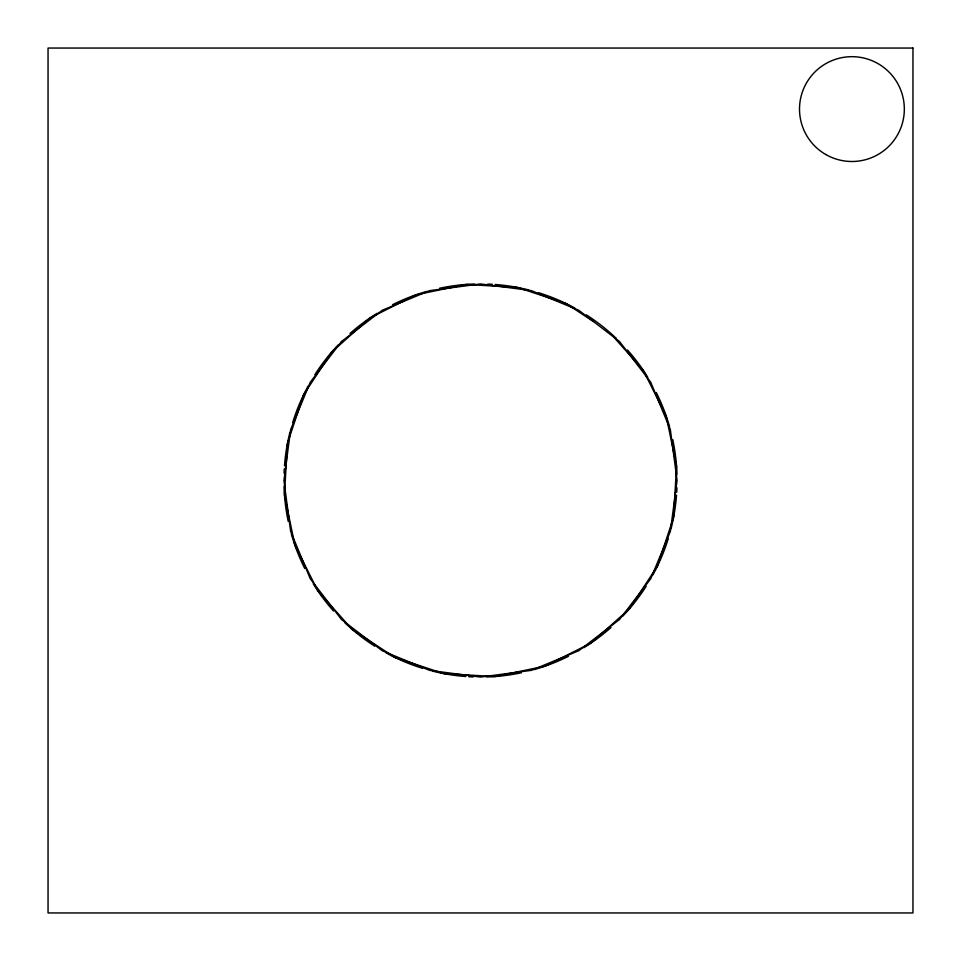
<?xml version="1.0" encoding="UTF-8"?>
<svg xmlns="http://www.w3.org/2000/svg" width="961" height="961" viewBox="0 0 961 961"><rect width="100%" height="100%" fill="white"/><g stroke="black" fill="none" stroke-linecap="round" stroke-linejoin="round"><path stroke-width="1.44" d="M341.503 341.503L310.271 382.214L290.63 429.627L283.927 480.5L290.63 531.373L310.271 578.786L341.503 619.497L382.214 650.729L429.627 670.37L480.5 677.073L531.373 670.37L578.786 650.729L619.497 619.497L650.729 578.786L670.37 531.373L677.073 480.5L670.37 429.627L650.729 382.214L619.497 341.503L578.786 310.271L531.373 290.63L480.5 283.927L429.627 290.63L382.214 310.271L341.503 341.503L342.464 342.464M593.49 321.551L566.101 303.556L517.39 287.423L466.157 284.456L415.909 294.847L370.057 317.887L331.737 352.014L303.556 394.899L287.423 443.61L284.456 494.843L294.847 545.091L317.887 590.943L352.014 629.263L394.899 657.444L443.61 673.577L494.843 676.544L545.091 666.153L590.943 643.113L629.263 608.986L657.444 566.101L673.577 517.39L676.544 466.157L666.153 415.909L643.113 370.057L613.779 337.119M618.536 618.536L619.497 619.497M676.928 487.804A196.573 196.573 0 0 1 676.724 492.2M676.52 495.143A196.573 196.573 0 0 1 671.102 528.562M668.351 538.388A196.573 196.573 0 0 1 652.879 574.978M646.176 586.282A196.573 196.573 0 0 1 622.548 616.373M610.98 627.521A196.573 196.573 0 0 1 583.795 647.738M568.48 656.279A196.573 196.573 0 0 1 534.184 669.601M521.427 672.76A196.573 196.573 0 0 1 486.338 676.976M473.196 676.928A196.573 196.573 0 0 1 468.8 676.724M465.857 676.52A196.573 196.573 0 0 1 432.438 671.102M422.612 668.351A196.573 196.573 0 0 1 386.022 652.879M374.718 646.176A196.573 196.573 0 0 1 344.627 622.548M333.479 610.98A196.573 196.573 0 0 1 313.262 583.795M304.721 568.48A196.573 196.573 0 0 1 291.399 534.184M288.24 521.427A196.573 196.573 0 0 1 284.024 486.338M284.072 473.196A196.573 196.573 0 0 1 284.276 468.8M284.48 465.857A196.573 196.573 0 0 1 289.898 432.438M292.649 422.612A196.573 196.573 0 0 1 308.121 386.022M314.824 374.718A196.573 196.573 0 0 1 338.452 344.627M350.02 333.479A196.573 196.573 0 0 1 377.205 313.262M392.52 304.721A196.573 196.573 0 0 1 426.816 291.399M439.573 288.24A196.573 196.573 0 0 1 474.662 284.024M487.804 284.072A196.573 196.573 0 0 1 492.2 284.276M495.143 284.48A196.573 196.573 0 0 1 528.562 289.898M538.388 292.649A196.573 196.573 0 0 1 574.978 308.121M586.282 314.824A196.573 196.573 0 0 1 616.373 338.452M627.521 350.02A196.573 196.573 0 0 1 647.738 377.205M656.279 392.52A196.573 196.573 0 0 1 669.601 426.816M672.76 439.573A196.573 196.573 0 0 1 676.976 474.662M912.95 48.05L48.05 48.05L48.05 912.95L912.95 912.95L912.95 48.05M825.715 154.481A52.423 52.423 0 0 0 904.337 109.086A52.423 52.423 0 0 0 825.715 63.69A52.423 52.423 0 0 0 825.715 154.481"/></g></svg>
